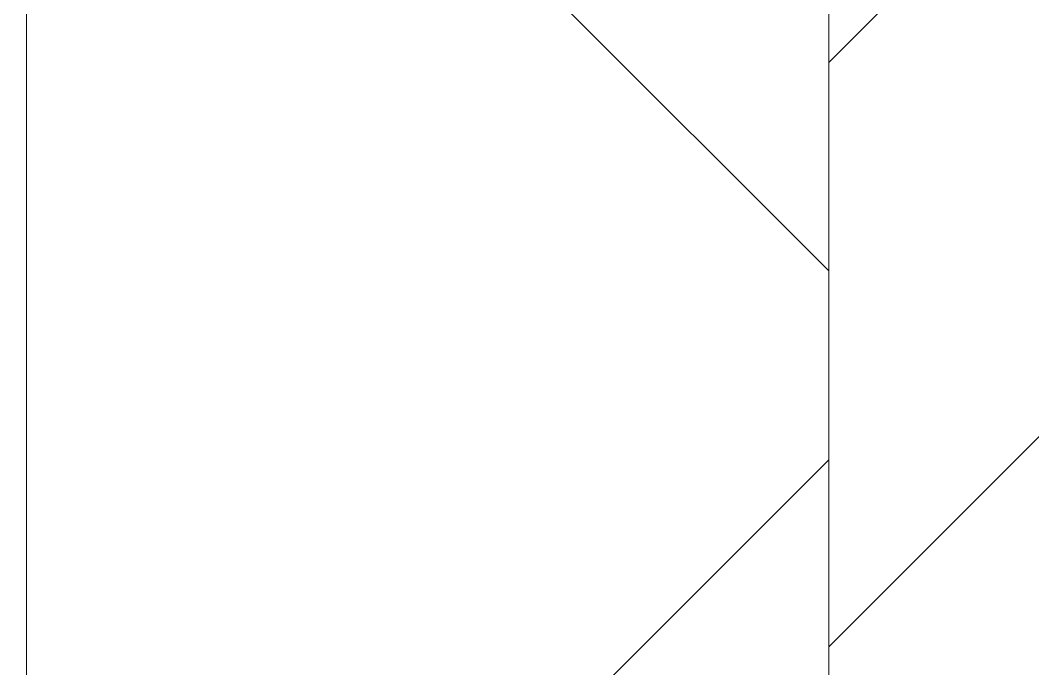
# Model space of a CAD drawing. Header units: millimetres. Extents: x -164500 to 426394, y -23753 to 102118.
# Drawn here: x 237974.4 to 238171.9, y 84793.7 to 84920.3 of the extents above; entities that cross this region are included whole.
import ezdxf

# ---------------------------------------------------------------- set-up
doc = ezdxf.new("R2010")
doc.units = ezdxf.units.MM
doc.linetypes.add('Осевая', pattern=[6350, 1270, -952.5, 3175, -952.5])
for name, color, linetype, lineweight in [('A-GLAZ-CWMG', 7, 'Continuous', 9), ('A-GLAZ-CWMG-1', 7, 'Continuous', 20), ('A-WALL', 7, 'Continuous', 5), ('I-WALL', 7, 'Continuous', 5), ('Оси-2', 7, 'Осевая', 9)]:
    doc.layers.add(name, color=color, linetype=linetype, lineweight=lineweight)
doc.layers.add('A-WALL-1', color=9, linetype='Continuous', lineweight=5, true_color=0x808080)
pattern_1 = [(45, (148772.12, 0), (-141.42136, 141.42136), []), (135, (148772.12, 0), (-141.42136, -141.42136), [])]

# ---------------------------------------------------------------- blocks, each defined once
blk = doc.blocks.new('Прямоугольный импост - Импост структурный с накладкой - 190мм-23946639-Объем проектирования 2 этажа')
at = {"layer": 'A-GLAZ-CWMG-1'}
for p, q in [((-50, 0), (-50, 17)), ((-50, 17), (0, 17)), ((0, 17), (0, 0)), ((-40, 0), (-50, 0)), ((-40, -40), (-40, 0)), ((0, 0), (-10, 0)), ((-10, 0), (-10, -40)), ((-50, -190), (-50, -40)), ((-50, -40), (-40, -40)), ((-10, -40), (0, -40)), ((0, -40), (0, -190)), ((0, -190), (-50, -190))]:
    blk.add_line(p, q, dxfattribs=at)
blk = doc.blocks.new('2floor')
at = {"layer": 'A-WALL'}
h = blk.add_hatch(dxfattribs=at)
h.set_pattern_fill('FP_24', color=256, style=0, pattern_type=2)
h.set_pattern_definition(pattern_1)
h.paths.add_polyline_path([(238132.12, -100), (238132.12, 10502), (237982.12, 10502), (237982.12, -100), (238122.12, -100)])
h = blk.add_hatch(dxfattribs=at)
h.set_pattern_fill('FP_24', color=256, style=0, pattern_type=2)
h.set_pattern_definition(pattern_1)
h.paths.add_polyline_path([(237979.12, 10250), (237982.12, 10250), (237982.12, 10400), (237975.62, 10400), (237975.62, 10250)])
h.paths.add_polyline_path([(233702.12, 10250), (233722.12, 10250), (233722.12, 10400), (233472.12, 10400), (233472.12, 10250), (233622.12, 10250)])
at = {"layer": 'I-WALL'}
h = blk.add_hatch(dxfattribs=at)
h.set_pattern_fill('FP_1', color=256, style=0, pattern_type=2)
h.set_pattern_definition([(45, (148772.12, 0), (-114.04925, 114.04925), []), (45, (148886.17, 0), (-114.04925, 114.04925), [201.612, -40.322, 6.706, -33.617])])
h.paths.add_polyline_path([(238132.12, 7700), (238382.12, 7700), (238382.12, 10600), (238132.12, 10620), (238132.12, 7870)])
at = {"layer": 'A-WALL-1'}
blk.add_line((238132.12, 10620), (238132.12, -100), dxfattribs=at)
at = {"layer": 'Оси-2'}
blk.add_line((238132.12, 3093.74), (238132.12, 16915.1), dxfattribs=at)
at = {"layer": 'A-GLAZ-CWMG', "extrusion": (0, 0, -1), "rotation": 180}
blk.add_blockref('Прямоугольный импост - Импост структурный с накладкой - 190мм-23946639-Объем проектирования 2 этажа', (-237975.62, 10210), dxfattribs=at)

msp = doc.modelspace()

# ---------------------------------------------------------------- block references
msp.add_blockref('2floor', (0, 74539.358))

doc.saveas('drawing.dxf')
